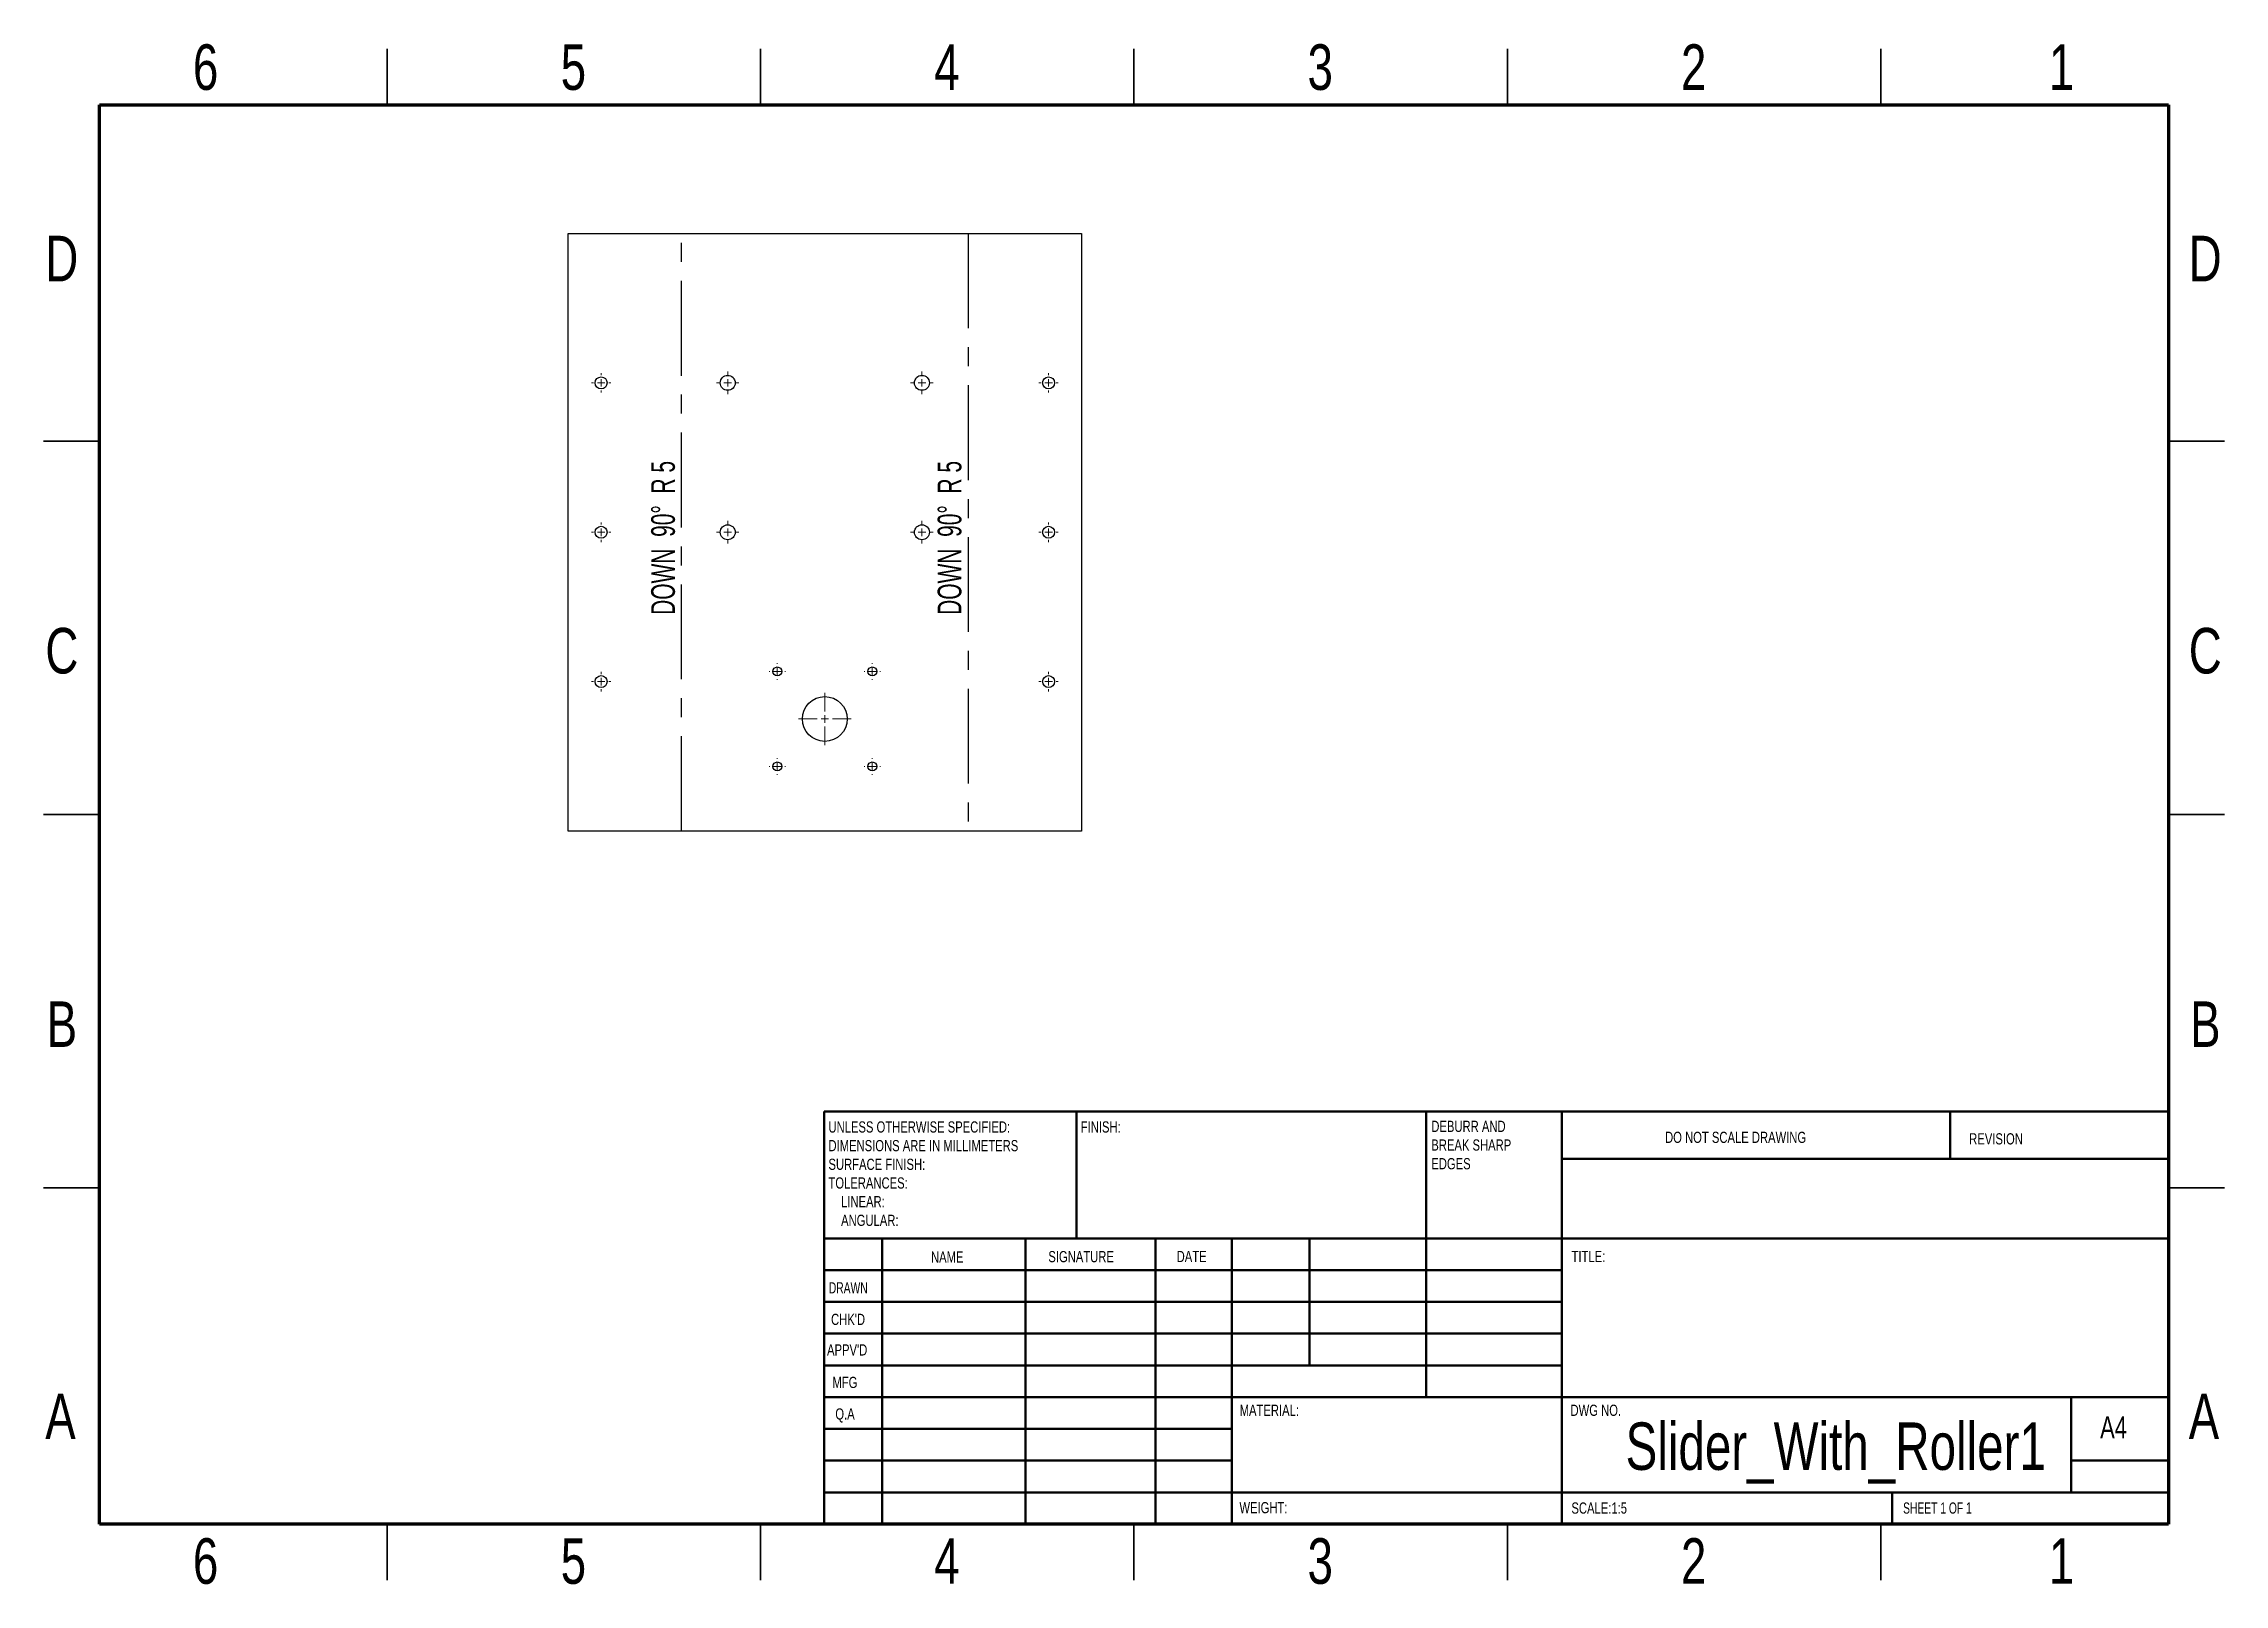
# Model space of a CAD drawing. Header units: millimetres. Extents: x 2 to 294, y 2 to 208.
import ezdxf

# ---------------------------------------------------------------- set-up
doc = ezdxf.new("R2010")
doc.units = ezdxf.units.MM
doc.linetypes.add('CENTERX2', pattern=[20.32, 12.7, -2.54, 2.54, -2.54])
doc.styles.add('SLDTEXTSTYLE0', font='TXT', dxfattribs={"width": 0.75})
doc.styles.add('SLDTEXTSTYLE1', font='TXT', dxfattribs={"width": 0.686449})
doc.styles.add('SLDTEXTSTYLE2', font='TXT', dxfattribs={"width": 0.6875})
doc.styles.add('SLDTEXTSTYLE3', font='TXT', dxfattribs={"width": 0.660714})

# ---------------------------------------------------------------- blocks, each defined once
blk = doc.blocks.new('SW_NOTE_0')
at = {"color": 0, "linetype": 'Continuous', "lineweight": 0, "char_height": 1.5, "attachment_point": 1, "style": 'SLDTEXTSTYLE0'}
for s, insert in [('UNLESS OTHERWISE SPECIFIED:', (0, 1.93)), ('DIMENSIONS ARE IN MILLIMETERS', (0, -0.57)), ('TOLERANCES:', (0, -5.57)), ('SURFACE FINISH:', (0, -3.07)), ('LINEAR:', (1.69, -8.07)), ('ANGULAR:', (1.69, -10.57))]:
    blk.add_mtext(s, dxfattribs=dict(at, insert=insert))
blk = doc.blocks.new('SW_NOTE_0_1')
at = {"color": 0, "linetype": 'Continuous', "lineweight": 0, "char_height": 1.5, "attachment_point": 1, "style": 'SLDTEXTSTYLE0'}
for s, insert in [('DEBURR AND', (0, 1.93)), ('BREAK SHARP', (0, -0.57)), ('EDGES', (0, -3.07))]:
    blk.add_mtext(s, dxfattribs=dict(at, insert=insert))
blk = doc.blocks.new('SW_CENTERMARKSYMBOL_0')
at = {"color": 0, "linetype": 'Continuous', "lineweight": 18}
for p, q in [((-1.016, 0), (-1.108, 0)), ((0, 0), (-0.508, 0)), ((0, 1.016), (0, 1.108)), ((0, 0), (0, 0.508)), ((0, 0), (0, -0.508)), ((0, 0), (0.508, 0)), ((1.016, 0), (1.108, 0)), ((0, -1.016), (0, -1.108))]:
    blk.add_line(p, q, dxfattribs=at)
blk = doc.blocks.new('SW_CENTERMARKSYMBOL_1')
at = {"color": 0, "linetype": 'Continuous', "lineweight": 18}
for p, q in [((-1.016, 0), (-1.108, 0)), ((0, 0), (-0.508, 0)), ((0, 1.016), (0, 1.108)), ((0, 0), (0, 0.508)), ((0, 0), (0, -0.508)), ((0, 0), (0.508, 0)), ((1.016, 0), (1.108, 0)), ((0, -1.016), (0, -1.108))]:
    blk.add_line(p, q, dxfattribs=at)
blk = doc.blocks.new('SW_CENTERMARKSYMBOL_2')
at = {"color": 0, "linetype": 'Continuous', "lineweight": 18}
for p, q in [((-1.016, 0), (-1.508, 0)), ((0, 0), (-0.508, 0)), ((0, 1.016), (0, 1.508)), ((0, 0), (0, 0.508)), ((0, 0), (0, -0.508)), ((0, 0), (0.508, 0)), ((1.016, 0), (1.508, 0)), ((0, -1.016), (0, -1.508))]:
    blk.add_line(p, q, dxfattribs=at)
blk = doc.blocks.new('SW_CENTERMARKSYMBOL_3')
at = {"color": 0, "linetype": 'Continuous', "lineweight": 18}
for p, q in [((-1.016, 0), (-1.508, 0)), ((0, 0), (-0.508, 0)), ((0, 1.016), (0, 1.508)), ((0, 0), (0, 0.508)), ((0, 0), (0, -0.508)), ((0, 0), (0.508, 0)), ((1.016, 0), (1.508, 0)), ((0, -1.016), (0, -1.508))]:
    blk.add_line(p, q, dxfattribs=at)
blk = doc.blocks.new('SW_CENTERMARKSYMBOL_4')
at = {"color": 0, "linetype": 'Continuous', "lineweight": 18}
for p, q in [((-1.016, 0), (-1.508, 0)), ((0, 0), (-0.508, 0)), ((0, 1.016), (0, 1.508)), ((0, 0), (0, 0.508)), ((0, 0), (0, -0.508)), ((0, 0), (0.508, 0)), ((1.016, 0), (1.508, 0)), ((0, -1.016), (0, -1.508))]:
    blk.add_line(p, q, dxfattribs=at)
blk = doc.blocks.new('SW_CENTERMARKSYMBOL_5')
at = {"color": 0, "linetype": 'Continuous', "lineweight": 18}
for p, q in [((-1.016, 0), (-1.508, 0)), ((0, 0), (-0.508, 0)), ((0, 1.016), (0, 1.508)), ((0, 0), (0, 0.508)), ((0, 0), (0, -0.508)), ((0, 0), (0.508, 0)), ((1.016, 0), (1.508, 0)), ((0, -1.016), (0, -1.508))]:
    blk.add_line(p, q, dxfattribs=at)
blk = doc.blocks.new('SW_CENTERMARKSYMBOL_6')
at = {"color": 0, "linetype": 'Continuous', "lineweight": 18}
for p, q in [((0, 1.016), (0, 3.508)), ((-1.016, 0), (-3.508, 0)), ((0, 0), (-0.508, 0)), ((0, 0), (0, 0.508)), ((0, 0), (0, -0.508)), ((0, 0), (0.508, 0)), ((1.016, 0), (3.508, 0)), ((0, -1.016), (0, -3.508))]:
    blk.add_line(p, q, dxfattribs=at)
blk = doc.blocks.new('SW_CENTERMARKSYMBOL_7')
at = {"color": 0, "linetype": 'Continuous', "lineweight": 18}
for p, q in [((-1.016, 0), (-1.108, 0)), ((0, 0), (-0.508, 0)), ((0, 1.016), (0, 1.108)), ((0, 0), (0, 0.508)), ((0, 0), (0, -0.508)), ((0, 0), (0.508, 0)), ((1.016, 0), (1.108, 0)), ((0, -1.016), (0, -1.108))]:
    blk.add_line(p, q, dxfattribs=at)
blk = doc.blocks.new('SW_CENTERMARKSYMBOL_8')
at = {"color": 0, "linetype": 'Continuous', "lineweight": 18}
for p, q in [((-1.016, 0), (-1.108, 0)), ((0, 0), (-0.508, 0)), ((0, 1.016), (0, 1.108)), ((0, 0), (0, 0.508)), ((0, 0), (0, -0.508)), ((0, 0), (0.508, 0)), ((1.016, 0), (1.108, 0)), ((0, -1.016), (0, -1.108))]:
    blk.add_line(p, q, dxfattribs=at)
blk = doc.blocks.new('SW_CENTERMARKSYMBOL_9')
at = {"color": 0, "linetype": 'Continuous', "lineweight": 18}
for p, q in [((-1.016, 0), (-1.308, 0)), ((0, 0), (-0.508, 0)), ((0, 1.016), (0, 1.308)), ((0, 0), (0, 0.508)), ((0, 0), (0, -0.508)), ((0, 0), (0.508, 0)), ((1.016, 0), (1.308, 0)), ((0, -1.016), (0, -1.308))]:
    blk.add_line(p, q, dxfattribs=at)
blk = doc.blocks.new('SW_CENTERMARKSYMBOL_10')
at = {"color": 0, "linetype": 'Continuous', "lineweight": 18}
for p, q in [((-1.016, 0), (-1.308, 0)), ((0, 0), (-0.508, 0)), ((0, 1.016), (0, 1.308)), ((0, 0), (0, 0.508)), ((0, 0), (0, -0.508)), ((0, 0), (0.508, 0)), ((1.016, 0), (1.308, 0)), ((0, -1.016), (0, -1.308))]:
    blk.add_line(p, q, dxfattribs=at)
blk = doc.blocks.new('SW_CENTERMARKSYMBOL_11')
at = {"color": 0, "linetype": 'Continuous', "lineweight": 18}
for p, q in [((-1.016, 0), (-1.308, 0)), ((0, 0), (-0.508, 0)), ((0, 1.016), (0, 1.308)), ((0, 0), (0, 0.508)), ((0, 0), (0, -0.508)), ((0, 0), (0.508, 0)), ((1.016, 0), (1.308, 0)), ((0, -1.016), (0, -1.308))]:
    blk.add_line(p, q, dxfattribs=at)
blk = doc.blocks.new('SW_CENTERMARKSYMBOL_12')
at = {"color": 0, "linetype": 'Continuous', "lineweight": 18}
for p, q in [((-1.016, 0), (-1.308, 0)), ((0, 0), (-0.508, 0)), ((0, 1.016), (0, 1.308)), ((0, 0), (0, 0.508)), ((0, 0), (0, -0.508)), ((0, 0), (0.508, 0)), ((1.016, 0), (1.308, 0)), ((0, -1.016), (0, -1.308))]:
    blk.add_line(p, q, dxfattribs=at)
blk = doc.blocks.new('SW_CENTERMARKSYMBOL_13')
at = {"color": 0, "linetype": 'Continuous', "lineweight": 18}
for p, q in [((-1.016, 0), (-1.308, 0)), ((0, 0), (-0.508, 0)), ((0, 1.016), (0, 1.308)), ((0, 0), (0, 0.508)), ((0, 0), (0, -0.508)), ((0, 0), (0.508, 0)), ((1.016, 0), (1.308, 0)), ((0, -1.016), (0, -1.308))]:
    blk.add_line(p, q, dxfattribs=at)
blk = doc.blocks.new('SW_CENTERMARKSYMBOL_14')
at = {"color": 0, "linetype": 'Continuous', "lineweight": 18}
for p, q in [((-1.016, 0), (-1.308, 0)), ((0, 0), (-0.508, 0)), ((0, 1.016), (0, 1.308)), ((0, 0), (0, 0.508)), ((0, 0), (0, -0.508)), ((0, 0), (0.508, 0)), ((1.016, 0), (1.308, 0)), ((0, -1.016), (0, -1.308))]:
    blk.add_line(p, q, dxfattribs=at)

msp = doc.modelspace()

# ---------------------------------------------------------------- linework, layer by layer
at = {"color": 7, "linetype": 'Continuous', "lineweight": 35}
for p, q in [((48.5, 200), (48.5, 207.5)), ((98.5, 200), (98.5, 207.5)), ((148.5, 207.5), (148.5, 200)), ((148.5, 200), (148.5, 207.5)), ((198.5, 200), (198.5, 207.5)), ((248.5, 200), (248.5, 207.5)), ((10, 155), (2.5, 155)), ((287, 155), (294.5, 155)), ((2.5, 105), (10, 105)), ((10, 105), (2.5, 105)), ((294.5, 105), (287, 105)), ((287, 105), (294.5, 105)), ((10, 55), (2.5, 55)), ((287, 55), (294.5, 55)), ((48.5, 10), (48.5, 2.5)), ((98.5, 10), (98.5, 2.5)), ((148.5, 2.5), (148.5, 10)), ((148.5, 10), (148.5, 2.5)), ((198.5, 10), (198.5, 2.5)), ((248.5, 10), (248.5, 2.5))]:
    msp.add_line(p, q, dxfattribs=at)
at = {"color": 7, "linetype": 'Continuous', "lineweight": 70}
for p, q in [((10, 10), (10, 200)), ((10, 200), (287, 200)), ((287, 200), (287, 10)), ((287, 10), (10, 10))]:
    msp.add_line(p, q, dxfattribs=at)
at = {"color": 7, "linetype": 'Continuous', "lineweight": 25}
for p, q in [((72.75, 102.79), (72.75, 182.79)), ((72.75, 182.79), (141.46, 182.79)), ((141.46, 182.79), (141.46, 102.79)), ((141.46, 102.79), (72.75, 102.79))]:
    msp.add_line(p, q, dxfattribs=at)
at = {"color": 7, "linetype": 'CENTERX2'}
for p, q in [((87.93, 102.79), (87.93, 182.79)), ((126.28, 182.79), (126.28, 102.79))]:
    msp.add_line(p, q, dxfattribs=at)
at = {"color": 7, "linetype": 'Continuous', "lineweight": 50}
for p, q in [((107, 65.25), (287, 65.25)), ((107, 65.25), (107, 10)), ((140.8, 48.25), (140.8, 65.25)), ((187.6, 65.25), (187.6, 27)), ((205.8, 65.25), (205.8, 10)), ((257.8, 58.88), (257.8, 65.25)), ((287, 58.88), (205.8, 58.88)), ((287, 48.25), (107, 48.25)), ((114.8, 48.25), (114.8, 10)), ((133.99, 48.25), (133.99, 10)), ((151.4, 48.25), (151.4, 10)), ((161.6, 10), (161.6, 48.25)), ((172, 31.25), (172, 48.25)), ((205.8, 44), (107, 44)), ((205.8, 39.75), (107, 39.75)), ((205.8, 35.5), (107, 35.5)), ((205.8, 31.25), (107, 31.25)), ((161.6, 27), (107, 27)), ((161.6, 27), (287, 27)), ((274, 14.25), (274, 27)), ((161.6, 22.75), (107, 22.75)), ((161.6, 18.5), (107, 18.5)), ((287, 18.5), (274, 18.5)), ((107, 14.25), (287, 14.25)), ((250, 10), (250, 14.25))]:
    msp.add_line(p, q, dxfattribs=at)
at = {"color": 7, "linetype": 'Continuous', "lineweight": 25}
for centre, radius in [((77.15, 162.79), 0.8), ((94.1, 162.79), 1), ((120.1, 162.79), 1), ((137.06, 162.79), 0.8), ((77.15, 142.79), 0.8), ((94.1, 142.79), 1), ((120.1, 142.79), 1), ((137.06, 142.79), 0.8), ((77.15, 122.79), 0.8), ((100.74, 124.15), 0.6), ((113.46, 124.15), 0.6), ((137.06, 122.79), 0.8), ((107.1, 117.79), 3), ((100.74, 111.43), 0.6), ((113.46, 111.43), 0.6)]:
    msp.add_circle(centre, radius, dxfattribs=at)

# ---------------------------------------------------------------- block references
at = {"color": 7, "linetype": 'Continuous', "lineweight": 0}
for name, p in [('SW_CENTERMARKSYMBOL_14', (77.15, 162.79)), ('SW_CENTERMARKSYMBOL_5', (94.1, 162.79)), ('SW_CENTERMARKSYMBOL_3', (120.1, 162.79)), ('SW_CENTERMARKSYMBOL_11', (137.06, 162.79)), ('SW_CENTERMARKSYMBOL_13', (77.15, 142.79)), ('SW_CENTERMARKSYMBOL_2', (94.1, 142.79)), ('SW_CENTERMARKSYMBOL_4', (120.1, 142.79)), ('SW_CENTERMARKSYMBOL_10', (137.06, 142.79)), ('SW_CENTERMARKSYMBOL_12', (77.15, 122.79)), ('SW_CENTERMARKSYMBOL_1', (100.74, 124.15)), ('SW_CENTERMARKSYMBOL_7', (113.46, 124.15)), ('SW_CENTERMARKSYMBOL_9', (137.06, 122.79)), ('SW_CENTERMARKSYMBOL_6', (107.1, 117.79)), ('SW_CENTERMARKSYMBOL_8', (100.74, 111.43)), ('SW_CENTERMARKSYMBOL_0', (113.46, 111.43)), ('SW_NOTE_0', (107.59, 61.99)), ('SW_NOTE_0_1', (188.31, 62.07))]:
    msp.add_blockref(name, p, dxfattribs=at)

# ---------------------------------------------------------------- texts
for s, insert, char_height, attachment_point, style in [('6', (24.19, 208.11), 6.1, 2, 'SLDTEXTSTYLE0'), ('5', (73.44, 208.11), 6.1, 2, 'SLDTEXTSTYLE0'), ('4', (123.44, 208.11), 6.1, 2, 'SLDTEXTSTYLE0'), ('3', (173.44, 208.11), 6.1, 2, 'SLDTEXTSTYLE0'), ('2', (223.44, 208.11), 6.1, 2, 'SLDTEXTSTYLE0'), ('1', (272.69, 208.11), 6.1, 2, 'SLDTEXTSTYLE0'), ('D', (4.93, 182.48), 6.1, 2, 'SLDTEXTSTYLE0'), ('D', (291.93, 182.48), 6.1, 2, 'SLDTEXTSTYLE0'), ('C', (4.94, 129.98), 6.1, 2, 'SLDTEXTSTYLE0'), ('C', (291.94, 129.98), 6.1, 2, 'SLDTEXTSTYLE0'), ('B', (4.95, 79.98), 6.1, 2, 'SLDTEXTSTYLE0'), ('B', (291.95, 79.98), 6.1, 2, 'SLDTEXTSTYLE0'), ('FINISH:', (141.37, 63.92), 1.5, 1, 'SLDTEXTSTYLE0'), ('DO NOT SCALE DRAWING', (219.61, 62.53), 1.5, 1, 'SLDTEXTSTYLE0'), ('REVISION', (260.33, 62.33), 1.5, 1, 'SLDTEXTSTYLE0'), ('NAME', (121.32, 46.5), 1.5, 1, 'SLDTEXTSTYLE0'), ('SIGNATURE', (137.03, 46.56), 1.5, 1, 'SLDTEXTSTYLE0'), ('DATE', (154.21, 46.58), 1.5, 1, 'SLDTEXTSTYLE0'), ('TITLE:', (207.09, 46.58), 1.5, 1, 'SLDTEXTSTYLE0'), ('DRAWN', (107.64, 42.38), 1.5, 1, 'SLDTEXTSTYLE1'), ("CHK'D", (107.94, 38.16), 1.5, 1, 'SLDTEXTSTYLE0'), ("APPV'D", (107.4, 34.07), 1.5, 1, 'SLDTEXTSTYLE0'), ('MFG', (108.12, 29.72), 1.5, 1, 'SLDTEXTSTYLE0'), ('A', (4.76, 27.48), 6.1, 2, 'SLDTEXTSTYLE0'), ('A', (291.76, 27.48), 6.1, 2, 'SLDTEXTSTYLE0'), ('Q.A', (108.51, 25.5), 1.5, 1, 'SLDTEXTSTYLE0'), ('MATERIAL:', (162.65, 25.99), 1.5, 1, 'SLDTEXTSTYLE0'), ('DWG NO.', (206.95, 25.99), 1.5, 1, 'SLDTEXTSTYLE0'), ('Slider_With_Roller1', (242.46, 23.61), 6.35, 2, 'SLDTEXTSTYLE0'), ('A4', (277.87, 24.41), 2.91, 1, 'SLDTEXTSTYLE0'), ('WEIGHT:', (162.62, 12.95), 1.499, 1, 'SLDTEXTSTYLE0'), ('SCALE:1:5', (207.07, 12.9), 1.5, 1, 'SLDTEXTSTYLE0'), ('SHEET 1 OF 1', (251.48, 12.9), 1.5, 1, 'SLDTEXTSTYLE2'), ('6', (24.19, 8.11), 6.1, 2, 'SLDTEXTSTYLE0'), ('5', (73.44, 8.11), 6.1, 2, 'SLDTEXTSTYLE0'), ('4', (123.44, 8.11), 6.1, 2, 'SLDTEXTSTYLE0'), ('3', (173.44, 8.11), 6.1, 2, 'SLDTEXTSTYLE0'), ('2', (223.44, 8.11), 6.1, 2, 'SLDTEXTSTYLE0'), ('1', (272.69, 8.11), 6.1, 2, 'SLDTEXTSTYLE0')]:
    msp.add_mtext(s, dxfattribs=dict(at, insert=insert, char_height=char_height, attachment_point=attachment_point, style=style))
at = {"color": 7, "linetype": 'Continuous', "lineweight": 0, "char_height": 3.175, "attachment_point": 2, "rotation": 90, "style": 'SLDTEXTSTYLE3'}
for insert in [(83.85, 142.03), (122.21, 142.03)]:
    msp.add_mtext('DOWN  90°  R 5', dxfattribs=dict(at, insert=insert))

doc.saveas('drawing.dxf')
